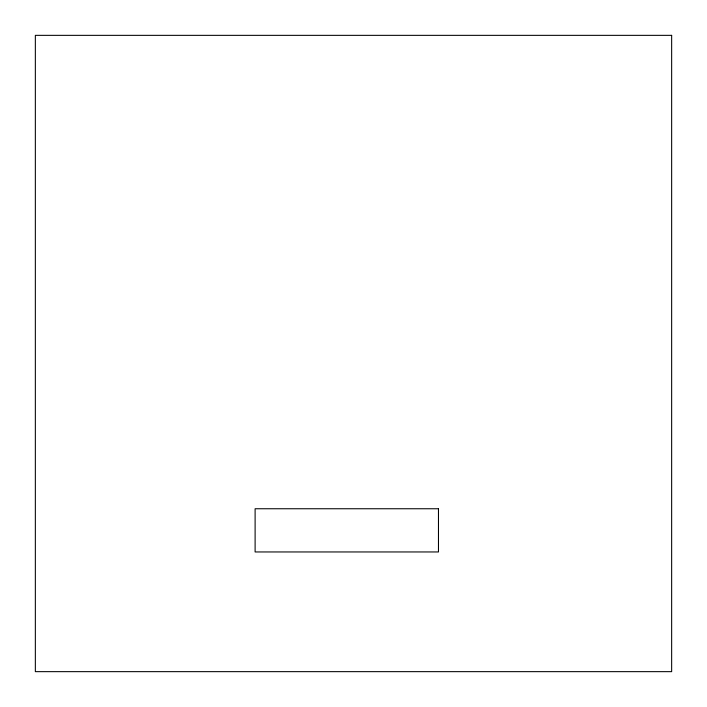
<?xml version="1.0" encoding="UTF-8"?>
<svg xmlns="http://www.w3.org/2000/svg" width="707" height="707" viewBox="0 0 707 707"><rect width="100%" height="100%" fill="white"/><g stroke="black" fill="none" stroke-linecap="round" stroke-linejoin="round"><path stroke-width="1.06" d="M671.65 35.35L35.35 35.35L35.35 671.65L671.65 671.65L671.65 35.35M438.473 508.748L255.112 508.748L255.112 551.955L438.473 551.955L438.473 508.748"/></g></svg>
